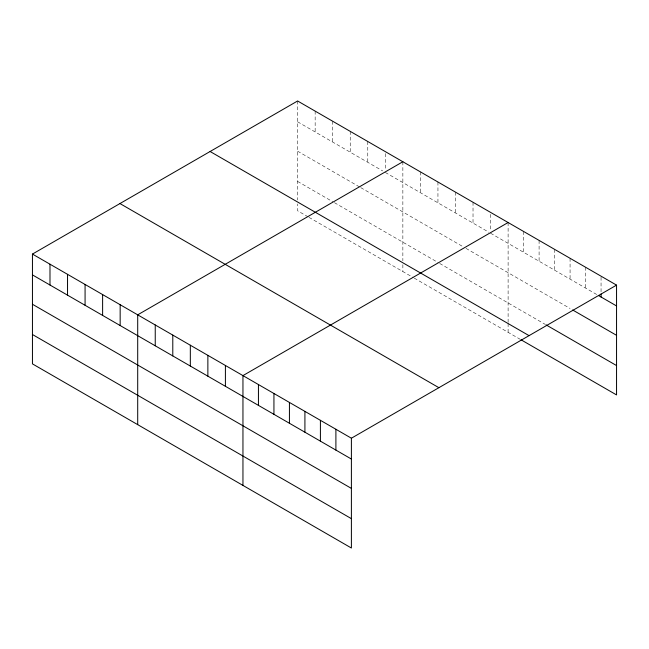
<?xml version="1.0" encoding="UTF-8"?>
<svg xmlns="http://www.w3.org/2000/svg" width="649" height="649" viewBox="0 0 649 649"><rect width="100%" height="100%" fill="white"/><g stroke="black" fill="none" stroke-linecap="round" stroke-linejoin="round"><path stroke-width="0.49" stroke-dasharray="3.25 2.43" d="M297.607 100.984L297.607 200.022M297.607 121.809L382.683 170.93M385.319 172.447L488.811 232.204M490.571 233.218L596.755 294.524M297.607 151.176L359.879 187.123M360.763 187.634L462.502 246.377M466.006 248.397L570.073 308.478M297.607 181.428L332.694 201.685M334.446 202.691L437.945 262.447M439.697 263.462L545.119 324.322M308.137 216.863L297.607 210.787L297.607 203.94M309.013 217.374L413.381 277.634M414.265 278.137L520.157 339.281M601.055 277.172L601.055 293.04M585.568 267.234L585.568 288.059M570.073 258.294L570.073 279.119M554.587 249.346L554.587 270.171M539.092 240.406L539.092 261.231M523.605 231.458L523.605 252.283M508.11 222.518L508.11 322.537M508.11 323.51L508.11 332.32M490.571 214.373L490.571 231.231M473.024 202.261L473.024 223.086M455.484 192.136L455.484 212.961M437.945 182.004L437.945 202.829M420.398 171.88L420.398 192.704M402.859 161.747L402.859 260.793M402.859 264.703L402.859 271.558M385.319 153.602L385.319 170.468M367.772 141.49L367.772 162.323M350.233 131.366L350.233 152.191M332.694 121.241L332.694 142.066M315.154 111.109L315.154 131.942"/><path stroke-width="0.97" d="M32.45 254.075L351.393 438.213L351.393 548.016L32.45 363.878L32.45 254.075L297.607 100.984L616.55 285.122L616.55 394.925L521.017 339.776M402.859 161.747L137.702 314.838L137.702 424.641M508.11 222.518L242.953 375.601L242.953 485.411M351.393 438.213L616.55 285.122M598.475 295.514L616.55 305.947M572.661 309.971L616.55 335.314M545.979 324.825L616.55 365.565M210.106 151.501L529.049 335.638M119.951 203.551L438.894 387.688M32.45 274.9L351.393 459.038M32.45 304.259L351.393 488.397M32.45 334.511L351.393 518.656M601.055 294.029L601.055 297.007M335.898 429.265L335.898 450.098M320.411 420.325L320.411 441.15M304.916 411.377L304.916 432.21M289.43 402.437L289.43 423.262M273.935 393.489L273.935 414.322M258.44 384.549L258.44 405.374M225.406 365.476L225.406 386.301M207.867 355.352L207.867 376.177M190.327 345.219L190.327 366.044M172.788 335.095L172.788 355.92M155.241 324.962L155.241 345.795M120.162 304.714L120.162 325.538M102.615 294.581L102.615 315.406M85.076 284.457L85.076 305.281M67.537 274.324L67.537 295.157M49.989 264.2L49.989 285.025"/></g></svg>
